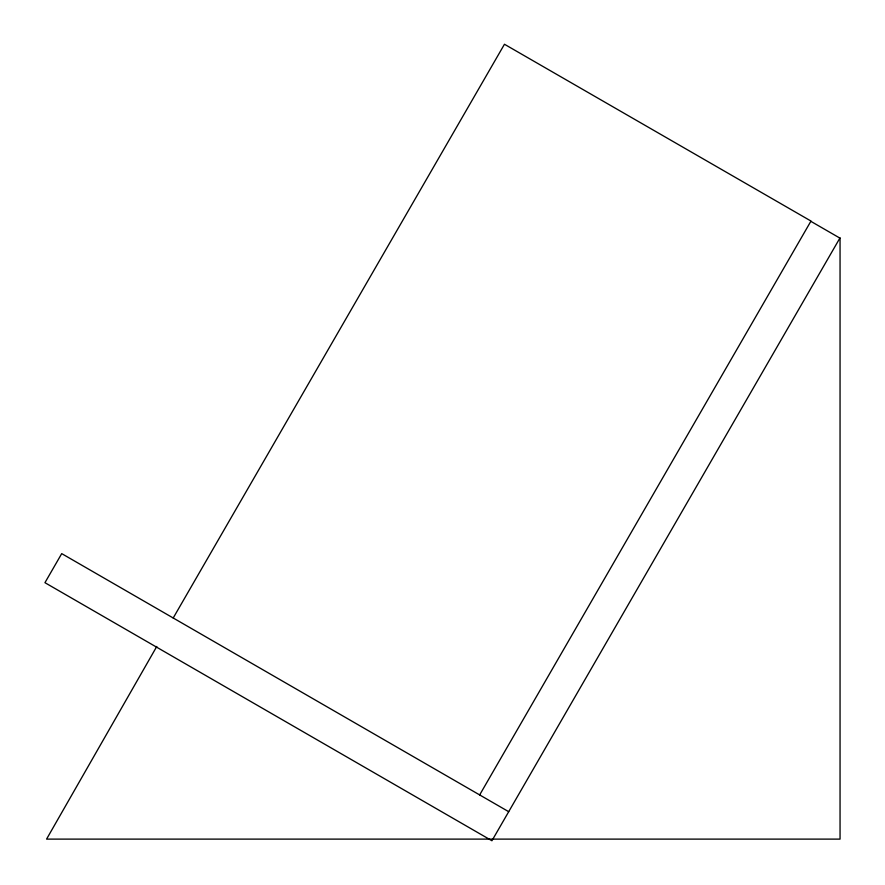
<?xml version="1.0" encoding="UTF-8"?>
<svg xmlns="http://www.w3.org/2000/svg" width="885" height="885" viewBox="0 0 885 885"><rect width="100%" height="100%" fill="white"/><g stroke="black" fill="none" stroke-linecap="round" stroke-linejoin="round"><path stroke-width="1.33" d="M156.778 646.459L46.573 839.113L840.053 839.113L840.053 237.811L491.927 840.75L44.947 582.684L61.718 553.623L508.72 811.7M173.206 617.995L504.461 44.25L810.992 221.051L479.659 794.929M810.837 221.327L839.887 238.098"/></g></svg>
